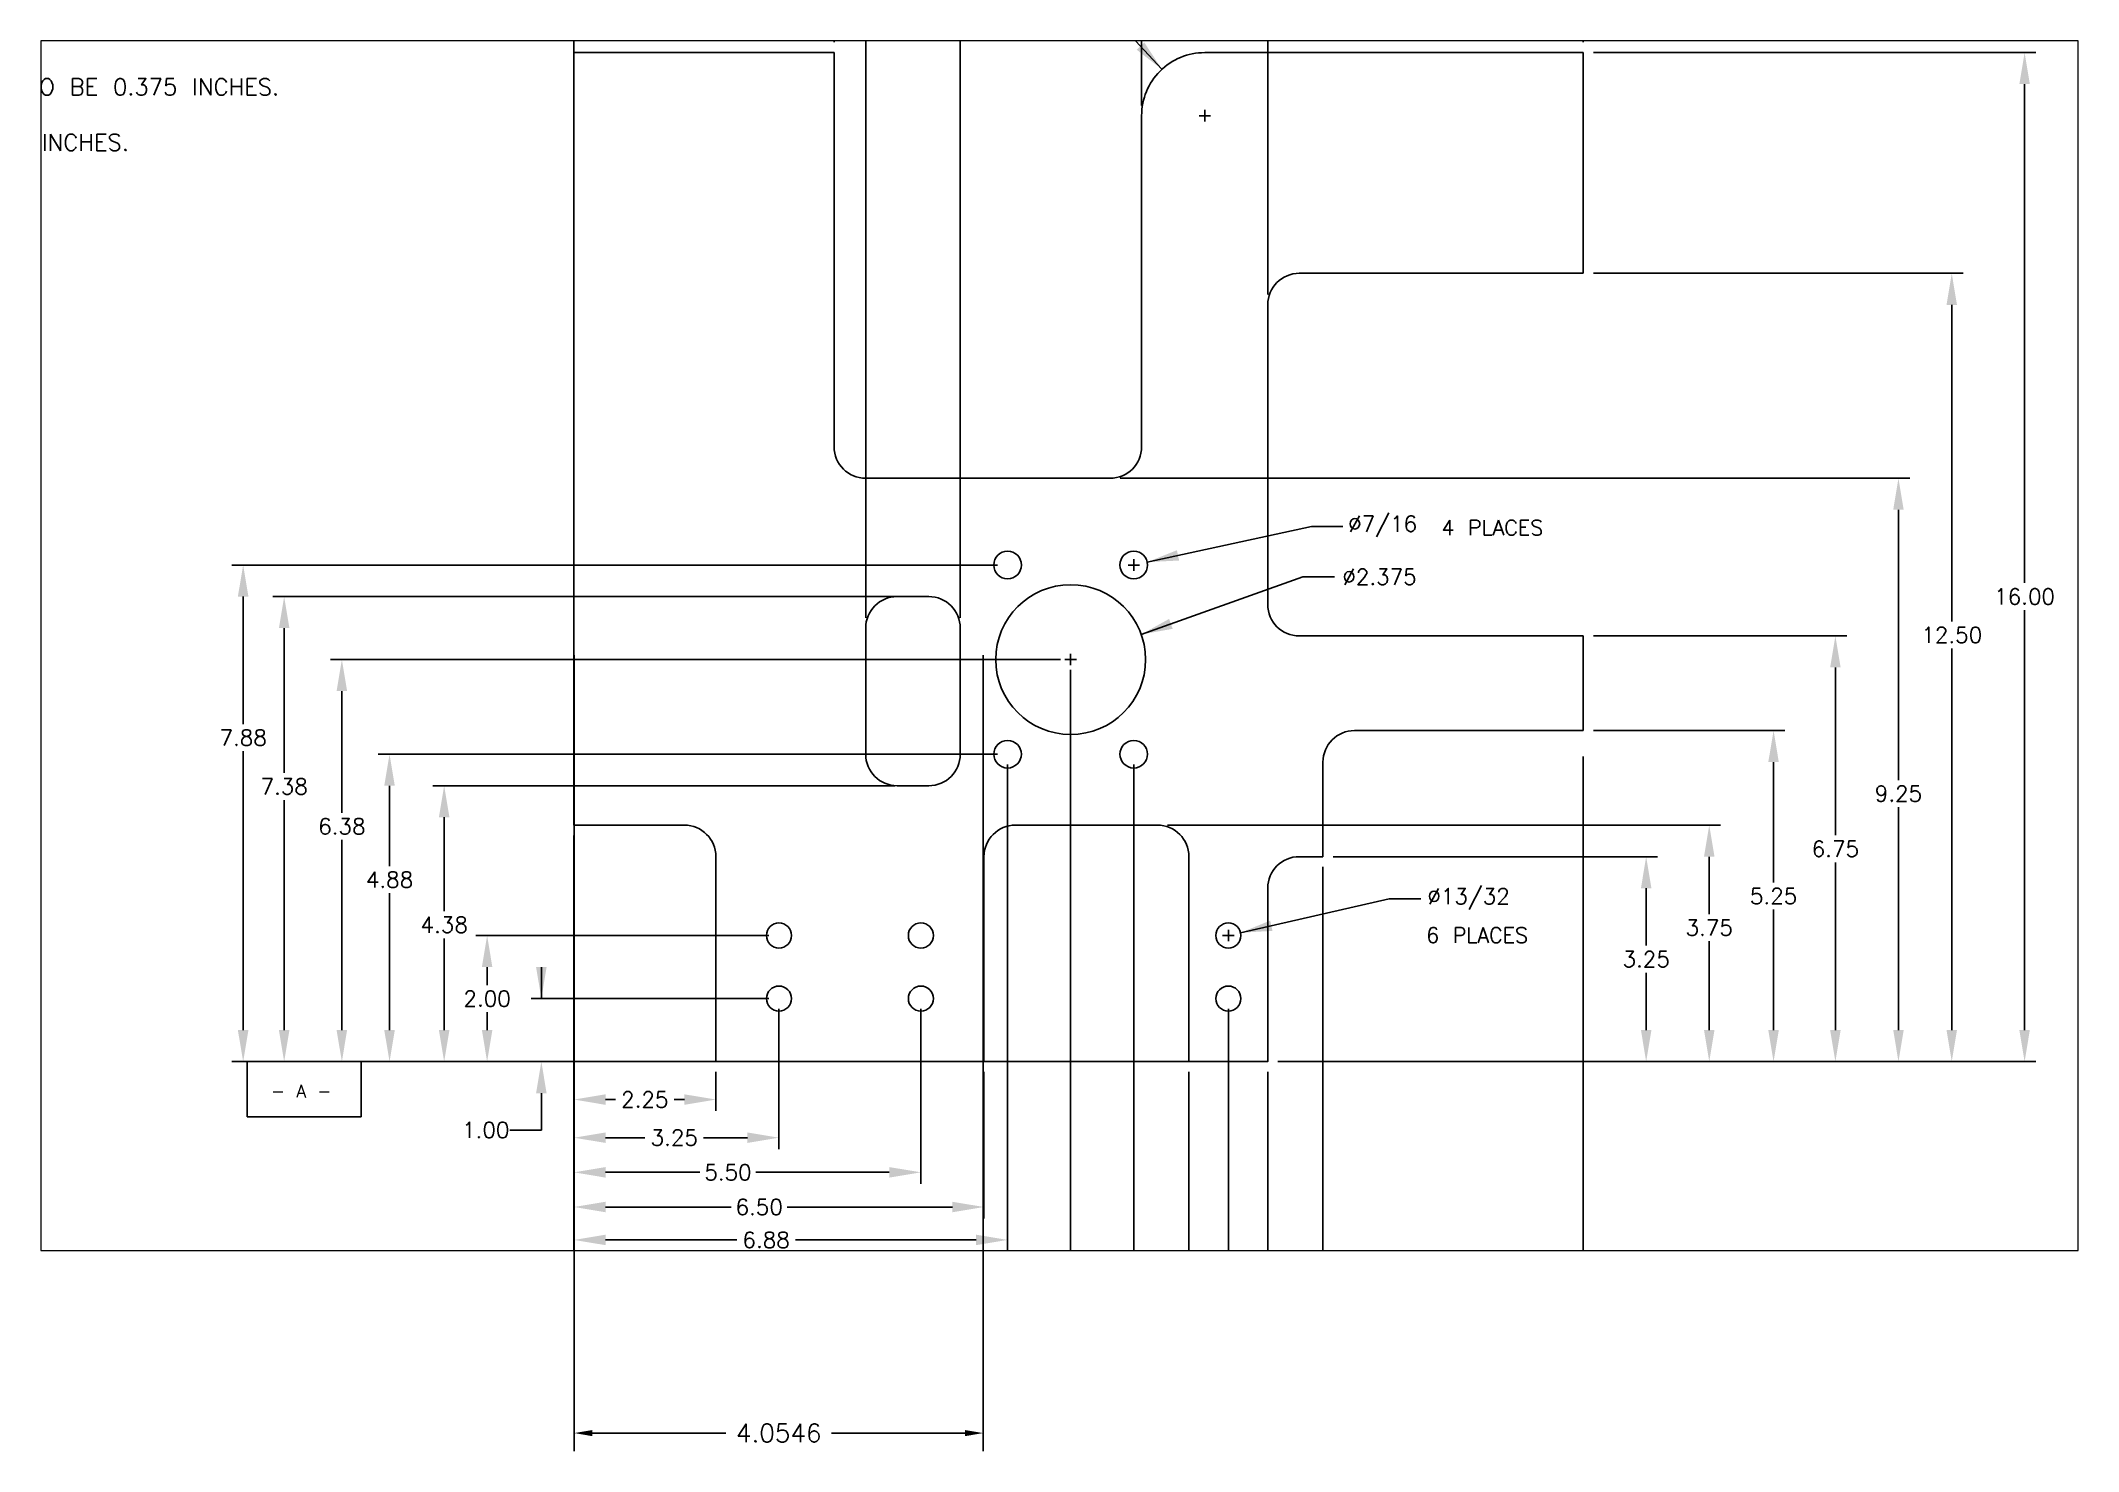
# Paper-space layout 'Layout1' of a CAD drawing. Extents: x -4.1 to 16.1, y -3.5 to 10.5.
# The model-space entities are those that its viewports show. They can reach past a viewport. Long polylines and large blocks are cut down to what shows.
import ezdxf

# ---------------------------------------------------------------- set-up
doc = ezdxf.new("R2010")
doc.units = 0
doc.header["$MEASUREMENT"] = 0
doc.layers.get('0').update_dxf_attribs({"linetype": 'CONTINUOUS'})
doc.layers.get('DEFPOINTS').update_dxf_attribs({"linetype": 'CONTINUOUS'})
doc.layers.add('DIMENSIONS', color=1, linetype='CONTINUOUS')
doc.layers.add('TITLEBLOCK', color=5, linetype='CONTINUOUS')
doc.styles.get("Standard").update_dxf_attribs({"font": 'txt.shx'})
doc.dimstyles.new('STD_W_2_DEC_PLACES', dxfattribs={"dimtxt": 0.18, "dimasz": 0.18, "dimexe": 0.18, "dimexo": 0.1625, "dimgap": 0.09, "dimtad": 0, "dimtih": 1, "dimtoh": 1, "dimzin": 0, "dimtxsty": 'STANDARD', "dimcen": 0.09, "dimclrd": 10, "dimclre": 10, "dimazin": 3, "dimtfac": 1, "dimtdec": 4, "dimtofl": 0, "dimtmove": 0, "dimatfit": 3, "dimtolj": 1, "dimtzin": 0})

# ---------------------------------------------------------------- blocks, each defined once
blk = doc.blocks.new('*D0')
at = {"color": 0, "linetype": 'BYBLOCK'}
for p, q in [((1.187, 4.405), (1.187, -3.492)), ((5.242, 4.405), (5.242, -3.492)), ((1.367, -3.312), (2.69, -3.312)), ((5.062, -3.312), (3.74, -3.312))]:
    blk.add_line(p, q, dxfattribs=at)
for points in [[(1.187, -3.312), (1.367, -3.343), (1.367, -3.282)], [(5.242, -3.312), (5.062, -3.343), (5.062, -3.282)]]:
    blk.add_solid(points, dxfattribs=at)
at = {"layer": 'DEFPOINTS', "color": 0, "linetype": 'BYBLOCK'}
for p in [(1.187, 4.467), (5.242, 4.467)]:
    blk.add_point(p, dxfattribs=at)
at = {"color": 0, "linetype": 'BYBLOCK', "insert": (3.215, -3.312), "char_height": 0.18, "attachment_point": 5}
blk.add_mtext('\\A1;4.0546', dxfattribs=at)
blk = doc.blocks.new('*D36')
at = {"color": 1, "linetype": 'BYBLOCK'}
for p, q in [((0, 3.587), (0, -0.781)), ((2.25, -0.163), (2.25, -0.781)), ((0.5, -0.601), (0.658, -0.601)), ((1.75, -0.601), (1.588, -0.601))]:
    blk.add_line(p, q, dxfattribs=at)
for points in [[(0, -0.601), (0.5, -0.685), (0.5, -0.518)], [(2.25, -0.601), (1.75, -0.685), (1.75, -0.518)]]:
    blk.add_solid(points, dxfattribs=at)
at = {"layer": 'DEFPOINTS', "color": 1, "linetype": 'BYBLOCK'}
for p in [(0, 3.75), (2.25, 0)]:
    blk.add_point(p, dxfattribs=at)
at = {"color": 0, "linetype": 'BYBLOCK', "insert": (1.123, -0.601), "char_height": 0.25, "attachment_point": 5}
blk.add_mtext('\\A1;2.25', dxfattribs=at)
blk = doc.blocks.new('*D35')
at = {"color": 1, "linetype": 'BYBLOCK'}
for p, q in [((0, 3.587), (0, -5.892)), ((11, -0.163), (11, -5.892)), ((0.5, -5.712), (4.697, -5.712)), ((10.5, -5.712), (5.627, -5.712))]:
    blk.add_line(p, q, dxfattribs=at)
for points in [[(0, -5.712), (0.5, -5.795), (0.5, -5.629)], [(11, -5.712), (10.5, -5.795), (10.5, -5.629)]]:
    blk.add_solid(points, dxfattribs=at)
at = {"layer": 'DEFPOINTS', "color": 1, "linetype": 'BYBLOCK'}
for p in [(0, 3.75), (11, 0)]:
    blk.add_point(p, dxfattribs=at)
at = {"color": 0, "linetype": 'BYBLOCK', "insert": (5.162, -5.712), "char_height": 0.25, "attachment_point": 5}
blk.add_mtext('\\A1;11.00', dxfattribs=at)
blk = doc.blocks.new('*D25')
at = {"color": 1, "linetype": 'BYBLOCK'}
for p, q in [((0, 3.587), (0, -6.414)), ((11.875, 3.087), (11.875, -6.414)), ((0.5, -6.234), (5.397, -6.234)), ((11.375, -6.234), (6.411, -6.234))]:
    blk.add_line(p, q, dxfattribs=at)
for points in [[(0, -6.234), (0.5, -6.317), (0.5, -6.151)], [(11.875, -6.234), (11.375, -6.317), (11.375, -6.151)]]:
    blk.add_solid(points, dxfattribs=at)
at = {"layer": 'DEFPOINTS', "color": 1, "linetype": 'BYBLOCK'}
for p in [(0, 3.75), (11.875, 3.25)]:
    blk.add_point(p, dxfattribs=at)
at = {"color": 0, "linetype": 'BYBLOCK', "insert": (5.904, -6.234), "char_height": 0.25, "attachment_point": 5}
blk.add_mtext('\\A1;11.88', dxfattribs=at)
blk = doc.blocks.new('*D10')
at = {"color": 1, "linetype": 'BYBLOCK'}
for p, q in [((0, 16.163), (0, 17.18)), ((4.125, 16.163), (4.125, 17.18)), ((0.5, 17), (1.639, 17)), ((3.625, 17), (2.486, 17))]:
    blk.add_line(p, q, dxfattribs=at)
for points in [[(0, 17), (0.5, 16.917), (0.5, 17.083)], [(4.125, 17), (3.625, 16.917), (3.625, 17.083)]]:
    blk.add_solid(points, dxfattribs=at)
at = {"layer": 'DEFPOINTS', "color": 1, "linetype": 'BYBLOCK'}
for p in [(0, 16), (4.125, 16)]:
    blk.add_point(p, dxfattribs=at)
at = {"color": 0, "linetype": 'BYBLOCK', "insert": (2.062, 17), "char_height": 0.25, "attachment_point": 5}
blk.add_mtext('\\A1;4.13', dxfattribs=at)
blk = doc.blocks.new('*D9')
at = {"color": 1, "linetype": 'BYBLOCK'}
for p, q in [((0, 16.163), (0, 20.18)), ((9, 15.162), (9, 20.18)), ((0.5, 20), (4.327, 20)), ((8.5, 20), (5.173, 20))]:
    blk.add_line(p, q, dxfattribs=at)
for points in [[(0, 20), (0.5, 19.917), (0.5, 20.083)], [(9, 20), (8.5, 19.917), (8.5, 20.083)]]:
    blk.add_solid(points, dxfattribs=at)
at = {"layer": 'DEFPOINTS', "color": 1, "linetype": 'BYBLOCK'}
for p in [(0, 16), (9, 15)]:
    blk.add_point(p, dxfattribs=at)
at = {"color": 0, "linetype": 'BYBLOCK', "insert": (4.75, 20), "char_height": 0.25, "attachment_point": 5}
blk.add_mtext('\\A1;9.00', dxfattribs=at)
blk = doc.blocks.new('*D8')
at = {"color": 1, "linetype": 'BYBLOCK'}
for p, q in [((12.037, 3.25), (17.18, 3.25)), ((17, 2.75), (17, 1.84)), ((17, 0.5), (17, 1.41)), ((11.162, 0), (17.18, 0))]:
    blk.add_line(p, q, dxfattribs=at)
for points in [[(17, 3.25), (17.083, 2.75), (16.917, 2.75)], [(17, 0), (17.083, 0.5), (16.917, 0.5)]]:
    blk.add_solid(points, dxfattribs=at)
at = {"layer": 'DEFPOINTS', "color": 1, "linetype": 'BYBLOCK'}
for p in [(11.875, 3.25), (11, 0)]:
    blk.add_point(p, dxfattribs=at)
at = {"color": 0, "linetype": 'BYBLOCK', "insert": (17, 1.625), "char_height": 0.25, "attachment_point": 5}
blk.add_mtext('\\A1;3.25', dxfattribs=at)
blk = doc.blocks.new('*D7')
at = {"color": 1, "linetype": 'BYBLOCK'}
for p, q in [((9.412, 3.75), (18.18, 3.75)), ((18, 3.25), (18, 2.34)), ((18, 0.5), (18, 1.91)), ((11.162, 0), (18.18, 0))]:
    blk.add_line(p, q, dxfattribs=at)
for points in [[(18, 3.75), (18.083, 3.25), (17.917, 3.25)], [(18, 0), (18.083, 0.5), (17.917, 0.5)]]:
    blk.add_solid(points, dxfattribs=at)
at = {"layer": 'DEFPOINTS', "color": 1, "linetype": 'BYBLOCK'}
for p in [(9.25, 3.75), (11, 0)]:
    blk.add_point(p, dxfattribs=at)
at = {"color": 0, "linetype": 'BYBLOCK', "insert": (18, 2.125), "char_height": 0.25, "attachment_point": 5}
blk.add_mtext('\\A1;3.75', dxfattribs=at)
blk = doc.blocks.new('*D6')
at = {"color": 1, "linetype": 'BYBLOCK'}
for p, q in [((16.163, 6.75), (20.18, 6.75)), ((20, 6.25), (20, 3.59)), ((20, 0.5), (20, 3.16)), ((11.162, 0), (20.18, 0))]:
    blk.add_line(p, q, dxfattribs=at)
for points in [[(20, 6.75), (20.083, 6.25), (19.917, 6.25)], [(20, 0), (20.083, 0.5), (19.917, 0.5)]]:
    blk.add_solid(points, dxfattribs=at)
at = {"layer": 'DEFPOINTS', "color": 1, "linetype": 'BYBLOCK'}
for p in [(16, 6.75), (11, 0)]:
    blk.add_point(p, dxfattribs=at)
at = {"color": 0, "linetype": 'BYBLOCK', "insert": (20, 3.375), "char_height": 0.25, "attachment_point": 5}
blk.add_mtext('\\A1;6.75', dxfattribs=at)
blk = doc.blocks.new('*D5')
at = {"color": 1, "linetype": 'BYBLOCK'}
for p, q in [((16.163, 12.5), (22.025, 12.5)), ((21.845, 12), (21.845, 6.98)), ((21.845, 0.5), (21.845, 6.55)), ((11.162, 0), (22.025, 0))]:
    blk.add_line(p, q, dxfattribs=at)
for points in [[(21.845, 12.5), (21.928, 12), (21.762, 12)], [(21.845, 0), (21.928, 0.5), (21.762, 0.5)]]:
    blk.add_solid(points, dxfattribs=at)
at = {"layer": 'DEFPOINTS', "color": 1, "linetype": 'BYBLOCK'}
for p in [(16, 12.5), (11, 0)]:
    blk.add_point(p, dxfattribs=at)
at = {"color": 0, "linetype": 'BYBLOCK', "insert": (21.845, 6.765), "char_height": 0.25, "attachment_point": 5}
blk.add_mtext('\\A1;12.50', dxfattribs=at)
blk = doc.blocks.new('*D4')
at = {"color": 1, "linetype": 'BYBLOCK'}
for p, q in [((8.662, 9.25), (21.18, 9.25)), ((21, 8.75), (21, 4.465)), ((21, 0.5), (21, 4.035)), ((11.162, 0), (21.18, 0))]:
    blk.add_line(p, q, dxfattribs=at)
for points in [[(21, 9.25), (21.083, 8.75), (20.917, 8.75)], [(21, 0), (21.083, 0.5), (20.917, 0.5)]]:
    blk.add_solid(points, dxfattribs=at)
at = {"layer": 'DEFPOINTS', "color": 1, "linetype": 'BYBLOCK'}
for p in [(8.5, 9.25), (11, 0)]:
    blk.add_point(p, dxfattribs=at)
at = {"color": 0, "linetype": 'BYBLOCK', "insert": (21, 4.25), "char_height": 0.25, "attachment_point": 5}
blk.add_mtext('\\A1;9.25', dxfattribs=at)
blk = doc.blocks.new('*D3')
at = {"color": 1, "linetype": 'BYBLOCK'}
for p, q in [((16.163, 16), (23.18, 16)), ((23, 15.5), (23, 7.59)), ((23, 0.5), (23, 7.16)), ((11.162, 0), (23.18, 0))]:
    blk.add_line(p, q, dxfattribs=at)
for points in [[(23, 16), (23.083, 15.5), (22.917, 15.5)], [(23, 0), (23.083, 0.5), (22.917, 0.5)]]:
    blk.add_solid(points, dxfattribs=at)
at = {"layer": 'DEFPOINTS', "color": 1, "linetype": 'BYBLOCK'}
for p in [(16, 16), (11, 0)]:
    blk.add_point(p, dxfattribs=at)
at = {"color": 0, "linetype": 'BYBLOCK', "insert": (23, 7.375), "char_height": 0.25, "attachment_point": 5}
blk.add_mtext('\\A1;16.00', dxfattribs=at)
blk = doc.blocks.new('*D23')
at = {"color": 1, "linetype": 'BYBLOCK'}
for p, q in [((5.088, 4.375), (-2.238, 4.375)), ((-2.058, 3.875), (-2.058, 2.384)), ((-2.058, 0.5), (-2.058, 1.954)), ((2.087, 0), (-2.238, 0))]:
    blk.add_line(p, q, dxfattribs=at)
for points in [[(-2.058, 4.375), (-1.975, 3.875), (-2.142, 3.875)], [(-2.058, 0), (-1.975, 0.5), (-2.142, 0.5)]]:
    blk.add_solid(points, dxfattribs=at)
at = {"layer": 'DEFPOINTS', "color": 1, "linetype": 'BYBLOCK'}
for p in [(5.25, 4.375), (2.25, 0)]:
    blk.add_point(p, dxfattribs=at)
at = {"color": 0, "linetype": 'BYBLOCK', "insert": (-2.058, 2.169), "char_height": 0.25, "attachment_point": 5}
blk.add_mtext('\\A1;4.38', dxfattribs=at)
blk = doc.blocks.new('*D24')
at = {"color": 1, "linetype": 'BYBLOCK'}
for p, q in [((5.088, 7.375), (-4.775, 7.375)), ((-4.595, 6.875), (-4.595, 4.578)), ((-4.595, 0.5), (-4.595, 4.148)), ((2.087, 0), (-4.775, 0))]:
    blk.add_line(p, q, dxfattribs=at)
for points in [[(-4.595, 7.375), (-4.512, 6.875), (-4.678, 6.875)], [(-4.595, 0), (-4.512, 0.5), (-4.678, 0.5)]]:
    blk.add_solid(points, dxfattribs=at)
at = {"layer": 'DEFPOINTS', "color": 1, "linetype": 'BYBLOCK'}
for p in [(5.25, 7.375), (2.25, 0)]:
    blk.add_point(p, dxfattribs=at)
at = {"color": 0, "linetype": 'BYBLOCK', "insert": (-4.595, 4.363), "char_height": 0.25, "attachment_point": 5}
blk.add_mtext('\\A1;7.38', dxfattribs=at)
blk = doc.blocks.new('*D2')
at = {"color": 1, "linetype": 'BYBLOCK'}
for p, q in [((0, 16), (0, 22.18)), ((0.5, 22), (7.243, 22)), ((15.5, 22), (8.257, 22)), ((16, 16.163), (16, 22.18))]:
    blk.add_line(p, q, dxfattribs=at)
for points in [[(0, 22), (0.5, 21.917), (0.5, 22.083)], [(16, 22), (15.5, 21.917), (15.5, 22.083)]]:
    blk.add_solid(points, dxfattribs=at)
at = {"layer": 'DEFPOINTS', "color": 1, "linetype": 'BYBLOCK'}
for p in [(0, 15.838), (16, 16)]:
    blk.add_point(p, dxfattribs=at)
at = {"color": 0, "linetype": 'BYBLOCK', "insert": (7.75, 22), "char_height": 0.25, "attachment_point": 5}
blk.add_mtext('\\A1;16.00', dxfattribs=at)
blk = doc.blocks.new('*D26')
at = {"color": 1, "linetype": 'BYBLOCK'}
for p, q in [((16, 4.838), (16, -6.909)), ((0, 3.587), (0, -6.909)), ((0.5, -6.729), (7.458, -6.729)), ((15.5, -6.729), (8.471, -6.729))]:
    blk.add_line(p, q, dxfattribs=at)
for points in [[(0, -6.729), (0.5, -6.812), (0.5, -6.645)], [(16, -6.729), (15.5, -6.812), (15.5, -6.645)]]:
    blk.add_solid(points, dxfattribs=at)
at = {"layer": 'DEFPOINTS', "color": 1, "linetype": 'BYBLOCK'}
for p in [(16, 5), (0, 3.75)]:
    blk.add_point(p, dxfattribs=at)
at = {"color": 0, "linetype": 'BYBLOCK', "insert": (7.965, -6.729), "char_height": 0.25, "attachment_point": 5}
blk.add_mtext('\\A1;16.00', dxfattribs=at)
blk = doc.blocks.new('*D1')
at = {"color": 1, "linetype": 'BYBLOCK'}
for p, q in [((8.143, 16.47), (8.643, 16.47)), ((8.643, 16.47), (9.322, 15.735)), ((9.91, 15), (10.09, 15)), ((10, 15.09), (10, 14.91))]:
    blk.add_line(p, q, dxfattribs=at)
blk.add_solid([(9.322, 15.735), (9.044, 16.159), (8.921, 16.046)], dxfattribs=at)
at = {"color": 0, "linetype": 'BYBLOCK', "insert": (7.637, 16.47), "char_height": 0.25, "attachment_point": 5}
blk.add_mtext('\\A1;R1.00', dxfattribs=at)
blk = doc.blocks.new('*D11')
at = {"color": 1, "linetype": 'BYBLOCK'}
for p, q in [((0, 16.163), (0, 21.18)), ((0.5, 21), (5.035, 21)), ((10.5, 21), (5.965, 21)), ((11, 12.162), (11, 21.18))]:
    blk.add_line(p, q, dxfattribs=at)
for points in [[(0, 21), (0.5, 20.917), (0.5, 21.083)], [(11, 21), (10.5, 20.917), (10.5, 21.083)]]:
    blk.add_solid(points, dxfattribs=at)
at = {"layer": 'DEFPOINTS', "color": 1, "linetype": 'BYBLOCK'}
for p in [(0, 16), (11, 12)]:
    blk.add_point(p, dxfattribs=at)
at = {"color": 0, "linetype": 'BYBLOCK', "insert": (5.5, 21), "char_height": 0.25, "attachment_point": 5}
blk.add_mtext('\\A1;11.00', dxfattribs=at)
blk = doc.blocks.new('*D12')
at = {"color": 1, "linetype": 'BYBLOCK'}
for p, q in [((0, 16.163), (0, 19.18)), ((6.125, 7.037), (6.125, 19.18)), ((0.5, 19), (2.639, 19)), ((5.625, 19), (3.486, 19))]:
    blk.add_line(p, q, dxfattribs=at)
for points in [[(0, 19), (0.5, 18.917), (0.5, 19.083)], [(6.125, 19), (5.625, 18.917), (5.625, 19.083)]]:
    blk.add_solid(points, dxfattribs=at)
at = {"layer": 'DEFPOINTS', "color": 1, "linetype": 'BYBLOCK'}
for p in [(0, 16), (6.125, 6.875)]:
    blk.add_point(p, dxfattribs=at)
at = {"color": 0, "linetype": 'BYBLOCK', "insert": (3.062, 19), "char_height": 0.25, "attachment_point": 5}
blk.add_mtext('\\A1;6.13', dxfattribs=at)
blk = doc.blocks.new('*D30')
at = {"color": 1, "linetype": 'BYBLOCK'}
for p, q in [((6.875, 4.713), (6.875, -3.007)), ((0, 3.587), (0, -3.007)), ((0.5, -2.827), (2.582, -2.827)), ((6.375, -2.827), (3.512, -2.827))]:
    blk.add_line(p, q, dxfattribs=at)
for points in [[(0, -2.827), (0.5, -2.91), (0.5, -2.744)], [(6.875, -2.827), (6.375, -2.91), (6.375, -2.744)]]:
    blk.add_solid(points, dxfattribs=at)
at = {"layer": 'DEFPOINTS', "color": 1, "linetype": 'BYBLOCK'}
for p in [(6.875, 4.875), (0, 3.75)]:
    blk.add_point(p, dxfattribs=at)
at = {"color": 0, "linetype": 'BYBLOCK', "insert": (3.047, -2.827), "char_height": 0.25, "attachment_point": 5}
blk.add_mtext('\\A1;6.88', dxfattribs=at)
blk = doc.blocks.new('*D34')
at = {"color": 1, "linetype": 'BYBLOCK'}
for p, q in [((8.875, 4.713), (8.875, -4.243)), ((0, 3.587), (0, -4.243)), ((0.5, -4.063), (2.966, -4.063)), ((8.375, -4.063), (3.896, -4.063))]:
    blk.add_line(p, q, dxfattribs=at)
for points in [[(0, -4.063), (0.5, -4.147), (0.5, -3.98)], [(8.875, -4.063), (8.375, -4.147), (8.375, -3.98)]]:
    blk.add_solid(points, dxfattribs=at)
at = {"layer": 'DEFPOINTS', "color": 1, "linetype": 'BYBLOCK'}
for p in [(8.875, 4.875), (0, 3.75)]:
    blk.add_point(p, dxfattribs=at)
at = {"color": 0, "linetype": 'BYBLOCK', "insert": (3.431, -4.063), "char_height": 0.25, "attachment_point": 5}
blk.add_mtext('\\A1;8.88', dxfattribs=at)
blk = doc.blocks.new('*D28')
at = {"color": 1, "linetype": 'BYBLOCK'}
for p, q in [((0, 3.587), (0, -4.738)), ((9.75, -0.163), (9.75, -4.738)), ((0.5, -4.558), (3.653, -4.558)), ((9.25, -4.558), (4.583, -4.558))]:
    blk.add_line(p, q, dxfattribs=at)
for points in [[(0, -4.558), (0.5, -4.641), (0.5, -4.475)], [(9.75, -4.558), (9.25, -4.641), (9.25, -4.475)]]:
    blk.add_solid(points, dxfattribs=at)
at = {"layer": 'DEFPOINTS', "color": 1, "linetype": 'BYBLOCK'}
for p in [(0, 3.75), (9.75, 0)]:
    blk.add_point(p, dxfattribs=at)
at = {"color": 0, "linetype": 'BYBLOCK', "insert": (4.118, -4.558), "char_height": 0.25, "attachment_point": 5}
blk.add_mtext('\\A1;9.75', dxfattribs=at)
blk = doc.blocks.new('*D20')
at = {"color": 1, "linetype": 'BYBLOCK'}
for p, q in [((6.713, 4.875), (-3.104, 4.875)), ((-2.924, 4.375), (-2.924, 3.101)), ((-2.924, 0.5), (-2.924, 2.671)), ((2.087, 0), (-3.104, 0))]:
    blk.add_line(p, q, dxfattribs=at)
for points in [[(-2.924, 4.875), (-2.841, 4.375), (-3.008, 4.375)], [(-2.924, 0), (-2.841, 0.5), (-3.008, 0.5)]]:
    blk.add_solid(points, dxfattribs=at)
at = {"layer": 'DEFPOINTS', "color": 1, "linetype": 'BYBLOCK'}
for p in [(6.875, 4.875), (2.25, 0)]:
    blk.add_point(p, dxfattribs=at)
at = {"color": 0, "linetype": 'BYBLOCK', "insert": (-2.924, 2.886), "char_height": 0.25, "attachment_point": 5}
blk.add_mtext('\\A1;4.88', dxfattribs=at)
blk = doc.blocks.new('*D19')
at = {"color": 1, "linetype": 'BYBLOCK'}
for p, q in [((7.713, 6.375), (-3.86, 6.375)), ((-3.68, 5.875), (-3.68, 3.945)), ((-3.68, 0.5), (-3.68, 3.515)), ((2.087, 0), (-3.86, 0))]:
    blk.add_line(p, q, dxfattribs=at)
for points in [[(-3.68, 6.375), (-3.597, 5.875), (-3.764, 5.875)], [(-3.68, 0), (-3.597, 0.5), (-3.764, 0.5)]]:
    blk.add_solid(points, dxfattribs=at)
at = {"layer": 'DEFPOINTS', "color": 1, "linetype": 'BYBLOCK'}
for p in [(7.875, 6.375), (2.25, 0)]:
    blk.add_point(p, dxfattribs=at)
at = {"color": 0, "linetype": 'BYBLOCK', "insert": (-3.68, 3.73), "char_height": 0.25, "attachment_point": 5}
blk.add_mtext('\\A1;6.38', dxfattribs=at)
blk = doc.blocks.new('*D18')
at = {"color": 1, "linetype": 'BYBLOCK'}
for p, q in [((6.713, 7.875), (-5.425, 7.875)), ((-5.245, 7.375), (-5.245, 5.352)), ((-5.245, 0.5), (-5.245, 4.922)), ((2.087, 0), (-5.425, 0))]:
    blk.add_line(p, q, dxfattribs=at)
for points in [[(-5.245, 7.875), (-5.162, 7.375), (-5.329, 7.375)], [(-5.245, 0), (-5.162, 0.5), (-5.329, 0.5)]]:
    blk.add_solid(points, dxfattribs=at)
at = {"layer": 'DEFPOINTS', "color": 1, "linetype": 'BYBLOCK'}
for p in [(6.875, 7.875), (2.25, 0)]:
    blk.add_point(p, dxfattribs=at)
at = {"color": 0, "linetype": 'BYBLOCK', "insert": (-5.245, 5.137), "char_height": 0.25, "attachment_point": 5}
blk.add_mtext('\\A1;7.88', dxfattribs=at)
blk = doc.blocks.new('*D13')
at = {"color": 1, "linetype": 'BYBLOCK'}
for p, q in [((0, 16.163), (0, 18.188)), ((4.625, 7.038), (4.625, 18.188)), ((0.5, 18.008), (1.848, 18.008)), ((4.125, 18.008), (2.778, 18.008))]:
    blk.add_line(p, q, dxfattribs=at)
for points in [[(0, 18.008), (0.5, 17.924), (0.5, 18.091)], [(4.625, 18.008), (4.125, 17.924), (4.125, 18.091)]]:
    blk.add_solid(points, dxfattribs=at)
at = {"layer": 'DEFPOINTS', "color": 1, "linetype": 'BYBLOCK'}
for p in [(0, 16), (4.625, 6.875)]:
    blk.add_point(p, dxfattribs=at)
at = {"color": 0, "linetype": 'BYBLOCK', "insert": (2.313, 18.008), "char_height": 0.25, "attachment_point": 5}
blk.add_mtext('\\A1;4.63', dxfattribs=at)
blk = doc.blocks.new('*D29')
at = {"color": 1, "linetype": 'BYBLOCK'}
for p, q in [((7.875, 6.212), (7.875, -3.584)), ((0, 3.587), (0, -3.584)), ((0.5, -3.404), (2.664, -3.404)), ((7.375, -3.404), (3.594, -3.404))]:
    blk.add_line(p, q, dxfattribs=at)
for points in [[(0, -3.404), (0.5, -3.487), (0.5, -3.321)], [(7.875, -3.404), (7.375, -3.487), (7.375, -3.321)]]:
    blk.add_solid(points, dxfattribs=at)
at = {"layer": 'DEFPOINTS', "color": 1, "linetype": 'BYBLOCK'}
for p in [(7.875, 6.375), (0, 3.75)]:
    blk.add_point(p, dxfattribs=at)
at = {"color": 0, "linetype": 'BYBLOCK', "insert": (3.129, -3.404), "char_height": 0.25, "attachment_point": 5}
blk.add_mtext('\\A1;7.87', dxfattribs=at)
blk = doc.blocks.new('*D14')
at = {"color": 1, "linetype": 'BYBLOCK'}
for p, q in [((16.163, 5.25), (19.2, 5.25)), ((19.02, 4.75), (19.02, 2.84)), ((19.02, 0.5), (19.02, 2.41)), ((11.162, 0), (19.2, 0))]:
    blk.add_line(p, q, dxfattribs=at)
for points in [[(19.02, 5.25), (19.103, 4.75), (18.936, 4.75)], [(19.02, 0), (19.103, 0.5), (18.936, 0.5)]]:
    blk.add_solid(points, dxfattribs=at)
at = {"layer": 'DEFPOINTS', "color": 1, "linetype": 'BYBLOCK'}
for p in [(16, 5.25), (11, 0)]:
    blk.add_point(p, dxfattribs=at)
at = {"color": 0, "linetype": 'BYBLOCK', "insert": (19.02, 2.625), "char_height": 0.25, "attachment_point": 5}
blk.add_mtext('\\A1;5.25', dxfattribs=at)
blk = doc.blocks.new('*D15')
at = {"color": 1, "linetype": 'BYBLOCK'}
for p, q in [((11.557, 7.688), (8.993, 6.774)), ((12.057, 7.688), (11.557, 7.688)), ((7.875, 6.465), (7.875, 6.285)), ((7.785, 6.375), (7.965, 6.375))]:
    blk.add_line(p, q, dxfattribs=at)
blk.add_solid([(8.993, 6.774), (9.492, 6.863), (9.436, 7.02)], dxfattribs=at)
at = {"color": 0, "linetype": 'BYBLOCK', "insert": (12.772, 7.688), "char_height": 0.25, "attachment_point": 5}
blk.add_mtext('\\A1;∅2.375', dxfattribs=at)
blk = doc.blocks.new('*D16')
at = {"color": 1, "linetype": 'BYBLOCK'}
for p, q in [((11.691, 8.487), (9.089, 7.921)), ((12.191, 8.487), (11.691, 8.487)), ((8.785, 7.875), (8.965, 7.875)), ((8.875, 7.965), (8.875, 7.785))]:
    blk.add_line(p, q, dxfattribs=at)
blk.add_solid([(9.089, 7.921), (9.595, 7.946), (9.56, 8.109)], dxfattribs=at)
at = {"color": 0, "linetype": 'BYBLOCK', "insert": (12.822, 8.487), "char_height": 0.25, "attachment_point": 5}
blk.add_mtext('%%C7/16', dxfattribs=at)
blk = doc.blocks.new('*D17')
at = {"color": 1, "linetype": 'BYBLOCK'}
for p, q in [((12.927, 2.58), (10.569, 2.044)), ((13.427, 2.58), (12.927, 2.58)), ((10.285, 2), (10.465, 2)), ((10.375, 2.09), (10.375, 1.91))]:
    blk.add_line(p, q, dxfattribs=at)
blk.add_solid([(10.569, 2.044), (11.075, 2.074), (11.038, 2.236)], dxfattribs=at)
at = {"color": 0, "linetype": 'BYBLOCK', "insert": (14.184, 2.58), "char_height": 0.25, "attachment_point": 5}
blk.add_mtext('%%C13/32', dxfattribs=at)
blk = doc.blocks.new('*D33')
at = {"color": 1, "linetype": 'BYBLOCK'}
for p, q in [((0, 3.587), (0, -1.386)), ((3.25, 0.837), (3.25, -1.386)), ((0.5, -1.206), (1.125, -1.206)), ((2.75, -1.206), (2.055, -1.206))]:
    blk.add_line(p, q, dxfattribs=at)
for points in [[(0, -1.206), (0.5, -1.289), (0.5, -1.123)], [(3.25, -1.206), (2.75, -1.289), (2.75, -1.123)]]:
    blk.add_solid(points, dxfattribs=at)
at = {"layer": 'DEFPOINTS', "color": 1, "linetype": 'BYBLOCK'}
for p in [(0, 3.75), (3.25, 1)]:
    blk.add_point(p, dxfattribs=at)
at = {"color": 0, "linetype": 'BYBLOCK', "insert": (1.59, -1.206), "char_height": 0.25, "attachment_point": 5}
blk.add_mtext('\\A1;3.25', dxfattribs=at)
blk = doc.blocks.new('*D31')
at = {"color": 1, "linetype": 'BYBLOCK'}
for p, q in [((0, 3.587), (0, -1.935)), ((5.5, 0.837), (5.5, -1.935)), ((0.5, -1.755), (1.998, -1.755)), ((5, -1.755), (2.886, -1.755))]:
    blk.add_line(p, q, dxfattribs=at)
for points in [[(0, -1.755), (0.5, -1.839), (0.5, -1.672)], [(5.5, -1.755), (5, -1.839), (5, -1.672)]]:
    blk.add_solid(points, dxfattribs=at)
at = {"layer": 'DEFPOINTS', "color": 1, "linetype": 'BYBLOCK'}
for p in [(0, 3.75), (5.5, 1)]:
    blk.add_point(p, dxfattribs=at)
at = {"color": 0, "linetype": 'BYBLOCK', "insert": (2.442, -1.755), "char_height": 0.25, "attachment_point": 5}
blk.add_mtext('\\A1;5.50', dxfattribs=at)
blk = doc.blocks.new('*D32')
at = {"color": 1, "linetype": 'BYBLOCK'}
for p, q in [((0, 3.587), (0, -2.485)), ((6.5, -0.163), (6.5, -2.485)), ((0.5, -2.305), (2.493, -2.305)), ((6, -2.305), (3.381, -2.305))]:
    blk.add_line(p, q, dxfattribs=at)
for points in [[(0, -2.305), (0.5, -2.388), (0.5, -2.222)], [(6.5, -2.305), (6, -2.388), (6, -2.222)]]:
    blk.add_solid(points, dxfattribs=at)
at = {"layer": 'DEFPOINTS', "color": 1, "linetype": 'BYBLOCK'}
for p in [(0, 3.75), (6.5, 0)]:
    blk.add_point(p, dxfattribs=at)
at = {"color": 0, "linetype": 'BYBLOCK', "insert": (2.937, -2.305), "char_height": 0.25, "attachment_point": 5}
blk.add_mtext('\\A1;6.50', dxfattribs=at)
blk = doc.blocks.new('*D22')
at = {"color": 1, "linetype": 'BYBLOCK'}
for p, q in [((-0.517, 1), (-0.517, 1.5)), ((3.087, 1), (-0.68, 1)), ((2.087, 0), (-0.68, 0)), ((-0.517, -0.5), (-0.517, -1.084)), ((-0.517, -1.084), (-1.017, -1.084))]:
    blk.add_line(p, q, dxfattribs=at)
for points in [[(-0.517, 1), (-0.434, 1.5), (-0.601, 1.5)], [(-0.517, 0), (-0.434, -0.5), (-0.601, -0.5)]]:
    blk.add_solid(points, dxfattribs=at)
at = {"layer": 'DEFPOINTS', "color": 1, "linetype": 'BYBLOCK'}
for p in [(3.25, 1), (2.25, 0)]:
    blk.add_point(p, dxfattribs=at)
at = {"color": 0, "linetype": 'BYBLOCK', "insert": (-1.399, -1.084), "char_height": 0.25, "attachment_point": 5}
blk.add_mtext('\\A1;1.00', dxfattribs=at)
blk = doc.blocks.new('*D21')
at = {"color": 1, "linetype": 'BYBLOCK'}
for p, q in [((3.087, 2), (-1.557, 2)), ((-1.377, 1.5), (-1.377, 1.215)), ((-1.377, 0.5), (-1.377, 0.785)), ((2.087, 0), (-1.557, 0))]:
    blk.add_line(p, q, dxfattribs=at)
for points in [[(-1.377, 2), (-1.294, 1.5), (-1.46, 1.5)], [(-1.377, 0), (-1.294, 0.5), (-1.46, 0.5)]]:
    blk.add_solid(points, dxfattribs=at)
at = {"layer": 'DEFPOINTS', "color": 1, "linetype": 'BYBLOCK'}
for p in [(3.25, 2), (2.25, 0)]:
    blk.add_point(p, dxfattribs=at)
at = {"color": 0, "linetype": 'BYBLOCK', "insert": (-1.377, 1), "char_height": 0.25, "attachment_point": 5}
blk.add_mtext('\\A1;2.00', dxfattribs=at)
blk = doc.blocks.new('*D27')
at = {"color": 1, "linetype": 'BYBLOCK'}
for p, q in [((0, 3.587), (0, -5.342)), ((10.375, 0.837), (10.375, -5.342)), ((0.5, -5.162), (4.195, -5.162)), ((9.875, -5.162), (5.25, -5.162))]:
    blk.add_line(p, q, dxfattribs=at)
for points in [[(0, -5.162), (0.5, -5.246), (0.5, -5.079)], [(10.375, -5.162), (9.875, -5.246), (9.875, -5.079)]]:
    blk.add_solid(points, dxfattribs=at)
at = {"layer": 'DEFPOINTS', "color": 1, "linetype": 'BYBLOCK'}
for p in [(0, 3.75), (10.375, 1)]:
    blk.add_point(p, dxfattribs=at)
at = {"color": 0, "linetype": 'BYBLOCK', "insert": (4.723, -5.162), "char_height": 0.25, "attachment_point": 5}
blk.add_mtext('\\A1;10.38', dxfattribs=at)

msp = doc.modelspace()

# ---------------------------------------------------------------- linework, layer by layer
for p, q in [((4.125, 16), (4.125, 9.75)), ((11.5, 12.5), (16, 12.5)), ((11, 7.25), (11, 12)), ((4.625, 9.25), (8.5, 9.25)), ((5.0875, 7.375), (5.625, 7.375)), ((4.625, 4.875), (4.625, 6.875)), ((6.125, 6.875), (6.125, 4.875)), ((16, 6.75), (11.5, 6.75)), ((12.375, 5.25), (16, 5.25)), ((11.875, 3.25), (11.875, 4.75)), ((5.625, 4.375), (5.125, 4.375)), ((0, 3.75), (1.75, 3.75)), ((7, 3.75), (9.25, 3.75)), ((2.25, 3.25), (2.25, 0)), ((6.5, 0), (6.5, 3.25)), ((9.75, 3.25), (9.75, 0)), ((11.5, 3.25), (11.875, 3.25)), ((11, 0), (11, 2.75))]:
    msp.add_line(p, q)
for points in [[(4.125, 16), (0, 16), (0, 3.75)], [(16, 5.25), (16, 6.75)], [(2.25, 0), (6.5, 0)], [(9.75, 0), (11, 0)]]:
    msp.add_lwpolyline(points)
msp.add_lwpolyline([(16, 12.5), (16, 16), (10, 16, 0.4142136), (9, 15), (9, 9.75)], format="xyb")
for centre, radius in [((6.875, 7.875), 0.2188), ((8.875, 7.875), 0.2188), ((7.875, 6.375), 1.1875), ((6.875, 4.875), 0.2188), ((8.875, 4.875), 0.2188), ((3.25, 2), 0.1985), ((5.5, 2), 0.1985), ((10.375, 2), 0.1985), ((3.25, 1), 0.1985), ((5.5, 1), 0.1985), ((10.375, 1), 0.1985)]:
    msp.add_circle(centre, radius)
for centre, start, end in [((11.5, 12), 90, 180), ((4.625, 9.75), 180, 270), ((8.5, 9.75), 270, 360), ((5.125, 6.875), 90, 180), ((5.625, 6.875), 360, 90), ((11.5, 7.25), 180, 270), ((12.375, 4.75), 90, 180), ((5.125, 4.875), 180, 270), ((5.625, 4.875), 270, 360), ((1.75, 3.25), 0, 90), ((7, 3.25), 90, 180), ((9.25, 3.25), 0, 90), ((11.5, 2.75), 90, 180)]:
    msp.add_arc(centre, 0.5, start, end)
msp.add_point((7.875, 6.375))
at = {"layer": 'DIMENSIONS'}
for points in [[(-5.18, 0), (-3.375, 0), (-3.375, -0.875), (-5.18, -0.875)], [(0, 0), (11, 0), (11, 0), (0, 0)]]:
    msp.add_lwpolyline(points, close=True, dxfattribs=at)

# ---------------------------------------------------------------- texts
for s, height, p in [('4 PLACES', 0.24, (13.7553, 8.3477)), ('6 PLACES', 0.24, (13.5135, 1.8855)), ('- A -', 0.2, (-4.8044, -0.5666))]:
    msp.add_text(s, height=height, dxfattribs=at).set_placement(p)
at = {"layer": 'TITLEBLOCK', "ltscale": 4.4, "insert": (-12.6481, 22.63), "char_height": 0.264, "width": 12.1, "attachment_point": 1}
msp.add_mtext('NOTES: (UNLESS OTHERWISE SPECIFIED)\\P\\P1. DIMENSIONS ARE RELATED TO DATUM A (PRIMARY), DATUM B (SECONDARY), AND DATUM C (TERTIARY).\\P\\P2. GEOMETRIC DIMENSIONING & TOLERANCING SYMBOLOGY PER ANSI Y14.5M-1982.\\P\\P3. DEBURR AND BREAK ALL SHARP EDGES.\\P\\P4. MAXIMUM SURFACE FINISH 100 RMS.\\P\\P5. FILLET RADIUS 0.25 INCHES.\\P\\P6. ALL HOLES THRU.\\P\\P7. PLATE THICKNESS TO BE 0.375 INCHES.\\P\\P8. FLAT WITHIN 0.020 INCHES.', dxfattribs=at)

# ---------------------------------------------------------------- dimensions: what is measured, and where the dimension line sits
at = {"layer": 'DIMENSIONS'}
for base, p1, p2, angle, override, picture, middle in [((16, 22), (0, 15.8375), (16, 16), 180, {"dimexo": 0.1625}, '*D2', (7.75, 22)), ((-5.2454736126, 7.875), (2.25, 0), (6.875, 7.875), 90, {"dimtxt": 0.25, "dimasz": 0.5, "dimsah": 1, "dimclrd": 1, "dimclre": 1}, '*D18', (-5.2454736126, 5.1368011531)), ((-3.6804679316, 6.375), (2.25, 0), (7.875, 6.375), 270, {"dimtxt": 0.25, "dimasz": 0.5, "dimsah": 1, "dimclrd": 1, "dimclre": 1}, '*D19', (-3.6804679316, 3.7300544736)), ((7.875, -3.4039645761), (0, 3.75), (7.875, 6.375), 180, {"dimtxt": 0.25, "dimasz": 0.5, "dimsah": 1, "dimclrd": 1, "dimclre": 1}, '*D29', (3.1290652141, -3.4039645761)), ((-2.9243415913, 4.875), (2.25, 0), (6.875, 4.875), 90, {"dimtxt": 0.25, "dimasz": 0.5, "dimsah": 1, "dimclrd": 1, "dimclre": 1}, '*D20', (-2.9243415913, 2.8860064658)), ((6.875, -2.8269786333), (0, 3.75), (6.875, 4.875), 180, {"dimtxt": 0.25, "dimasz": 0.5, "dimsah": 1, "dimclrd": 1, "dimclre": 1}, '*D30', (3.0466386508, -2.8269786333)), ((9.75, -4.5579), (0, 3.75), (9.75, 0), 180, {"dimtxt": 0.25, "dimasz": 0.5, "dimsah": 1, "dimclrd": 1, "dimclre": 1}, '*D28', (4.1182, -4.5579)), ((-0.5172, 1), (2.25, 0), (3.25, 1), 90, {"dimtxt": 0.25, "dimasz": 0.5, "dimsah": 1, "dimclrd": 1, "dimclre": 1}, '*D22', (-1.3989, -1.0837))]:
    dim = msp.add_linear_dim(base=base, p1=p1, p2=p2, angle=angle, dimstyle='STD_W_2_DEC_PLACES', override=override, dxfattribs=at)
    dim.commit()
    dim.dimension.update_dxf_attribs({"geometry": picture, "text_midpoint": middle, "dimtype": 160})
for base, p2, picture, middle in [((11, 21), (11, 12), '*D11', (5.5, 21)), ((6.125, 19), (6.125, 6.875), '*D12', (3.0625, 19))]:
    dim = msp.add_linear_dim(base=base, p1=(0, 16), p2=p2, dimstyle='STD_W_2_DEC_PLACES', override={"dimtxt": 0.25, "dimasz": 0.5, "dimsah": 1, "dimclrd": 1, "dimclre": 1}, dxfattribs=at)
    dim.commit()
    dim.dimension.update_dxf_attribs({"geometry": picture, "text_midpoint": middle})
for base, p1, p2, picture, middle in [((9, 20), (0, 16), (9, 15), '*D9', (4.75, 20)), ((4.125, 17), (0, 16), (4.125, 16), '*D10', (2.0625, 17)), ((2.25, -0.6015), (0, 3.75), (2.25, 0), '*D36', (1.1234, -0.6015)), ((11, -5.7119), (0, 3.75), (11, 0), '*D35', (5.1623, -5.7119)), ((11.875, -6.2339432478), (0, 3.75), (11.875, 3.25), '*D25', (5.9040928436, -6.2339432478))]:
    dim = msp.add_linear_dim(base=base, p1=p1, p2=p2, dimstyle='STD_W_2_DEC_PLACES', dxfattribs=at)
    dim.commit()
    dim.dimension.update_dxf_attribs({"geometry": picture, "text_midpoint": middle, "dimtype": 160})
for base, p1, p2, angle, picture, middle in [((4.625, 18.0075484346), (0, 16), (4.625, 6.875), 180, '*D13', (2.3125, 18.0075484346)), ((19.0196, 5.25), (11, 0), (16, 5.25), 90, '*D14', (19.0196, 2.625)), ((-1.3769, 2), (2.25, 0), (3.25, 2), 90, '*D21', (-1.3769, 1))]:
    dim = msp.add_linear_dim(base=base, p1=p1, p2=p2, angle=angle, dimstyle='STD_W_2_DEC_PLACES', override={"dimtxt": 0.25, "dimasz": 0.5, "dimsah": 1, "dimclrd": 1, "dimclre": 1}, dxfattribs=at)
    dim.commit()
    dim.dimension.update_dxf_attribs({"geometry": picture, "text_midpoint": middle})
dim = msp.add_radius_dim(center=(10, 15), mpoint=(9.3217, 15.7348), dimstyle='STD_W_2_DEC_PLACES', dxfattribs=at)
dim.commit()
dim.dimension.update_dxf_attribs({"geometry": '*D1', "text_midpoint": (7.6368, 16.4696)})
for base, p1, p2, angle, picture, middle in [((23, 16), (11, 0), (16, 16), 90, '*D3', (23, 7.375)), ((21.8451, 12.5), (11, 0), (16, 12.5), 90, '*D5', (21.8451, 6.765)), ((21, 9.25), (11, 0), (8.5, 9.25), 90, '*D4', (21, 4.25)), ((-4.5948532733, 7.375), (2.25, 0), (5.25, 7.375), 270, '*D24', (-4.5948532733, 4.3630904794)), ((20, 6.75), (11, 0), (16, 6.75), 90, '*D6', (20, 3.375)), ((-2.0583131667, 4.375), (2.25, 0), (5.25, 4.375), 270, '*D23', (-2.0583131667, 2.1694448759)), ((18, 3.75), (11, 0), (9.25, 3.75), 90, '*D7', (18, 2.125))]:
    dim = msp.add_linear_dim(base=base, p1=p1, p2=p2, angle=angle, dimstyle='STD_W_2_DEC_PLACES', dxfattribs=at)
    dim.commit()
    dim.dimension.update_dxf_attribs({"geometry": picture, "text_midpoint": middle, "dimtype": 160})
for p1, p2, text, picture, middle in [((8.6612, 7.8285), (9.0888, 7.9215), '%%C7/16', '*D16', (12.8224, 8.4871)), ((10.1814, 1.956), (10.5686, 2.044), '%%C13/32', '*D17', (14.1841, 2.5801))]:
    dim = msp.add_diameter_dim_2p(p1=p1, p2=p2, text=text, dimstyle='STD_W_2_DEC_PLACES', dxfattribs=at)
    dim.commit()
    dim.dimension.update_dxf_attribs({"geometry": picture, "text_midpoint": middle})
dim = msp.add_diameter_dim_2p(p1=(6.7565, 5.9761), p2=(8.9935, 6.7739), dimstyle='STD_W_2_DEC_PLACES', override={"dimtxt": 0.25, "dimasz": 0.5, "dimdec": 3, "dimsah": 1, "dimclrd": 1, "dimclre": 1}, dxfattribs=at)
dim.commit()
dim.dimension.update_dxf_attribs({"geometry": '*D15', "text_midpoint": (12.7722, 7.6883)})
for base, p2, override, picture, middle in [((16, -6.7285), (16, 5), {"dimexo": 0.1625}, '*D26', (7.9648, -6.7285)), ((8.875, -4.0633770821), (8.875, 4.875), {"dimtxt": 0.25, "dimasz": 0.5, "dimsah": 1, "dimclrd": 1, "dimclre": 1}, '*D34', (3.431295946, -4.0633770821)), ((3.25, -1.2059), (3.25, 1), {"dimtxt": 0.25, "dimasz": 0.5, "dimsah": 1, "dimclrd": 1, "dimclre": 1}, '*D33', (1.5904, -1.2059)), ((5.5, -1.7554), (5.5, 1), {"dimtxt": 0.25, "dimasz": 0.5, "dimsah": 1, "dimclrd": 1, "dimclre": 1}, '*D31', (2.4422, -1.7554)), ((6.5, -2.3049), (6.5, 0), {"dimtxt": 0.25, "dimasz": 0.5, "dimsah": 1, "dimclrd": 1, "dimclre": 1}, '*D32', (2.9367, -2.3049)), ((10.375, -5.1623979255), (10.375, 1), {"dimtxt": 0.25, "dimasz": 0.5, "dimsah": 1, "dimclrd": 1, "dimclre": 1}, '*D27', (4.722645437, -5.1623979255))]:
    dim = msp.add_linear_dim(base=base, p1=(0, 3.75), p2=p2, dimstyle='STD_W_2_DEC_PLACES', override=override, dxfattribs=at)
    dim.commit()
    dim.dimension.update_dxf_attribs({"geometry": picture, "text_midpoint": middle, "dimtype": 160})
dim = msp.add_linear_dim(base=(17, 3.25), p1=(11, 0), p2=(11.875, 3.25), angle=90, dimstyle='STD_W_2_DEC_PLACES', dxfattribs=at)
dim.commit()
dim.dimension.update_dxf_attribs({"geometry": '*D8', "text_midpoint": (17, 1.625)})

psp = doc.layouts.get("Layout1")

# ---------------------------------------------------------------- dimensions: what is measured, and where the dimension line sits
dim = psp.add_linear_dim(base=(5.2418, -3.3125), p1=(1.1872, 4.467), p2=(5.2418, 4.467), dimstyle='STD_W_2_DEC_PLACES')
dim.commit()
dim.dimension.update_dxf_attribs({"geometry": '*D0', "text_midpoint": (3.2145, -3.3125)})

# ---------------------------------------------------------------- viewports
at = {"layer": '0'}
psp.add_viewport(center=(6, 4.5), size=(20.211, 12), view_center_point=(7.6981, 6.5975), view_height=19.1811, dxfattribs=at)

doc.saveas('drawing.dxf')
